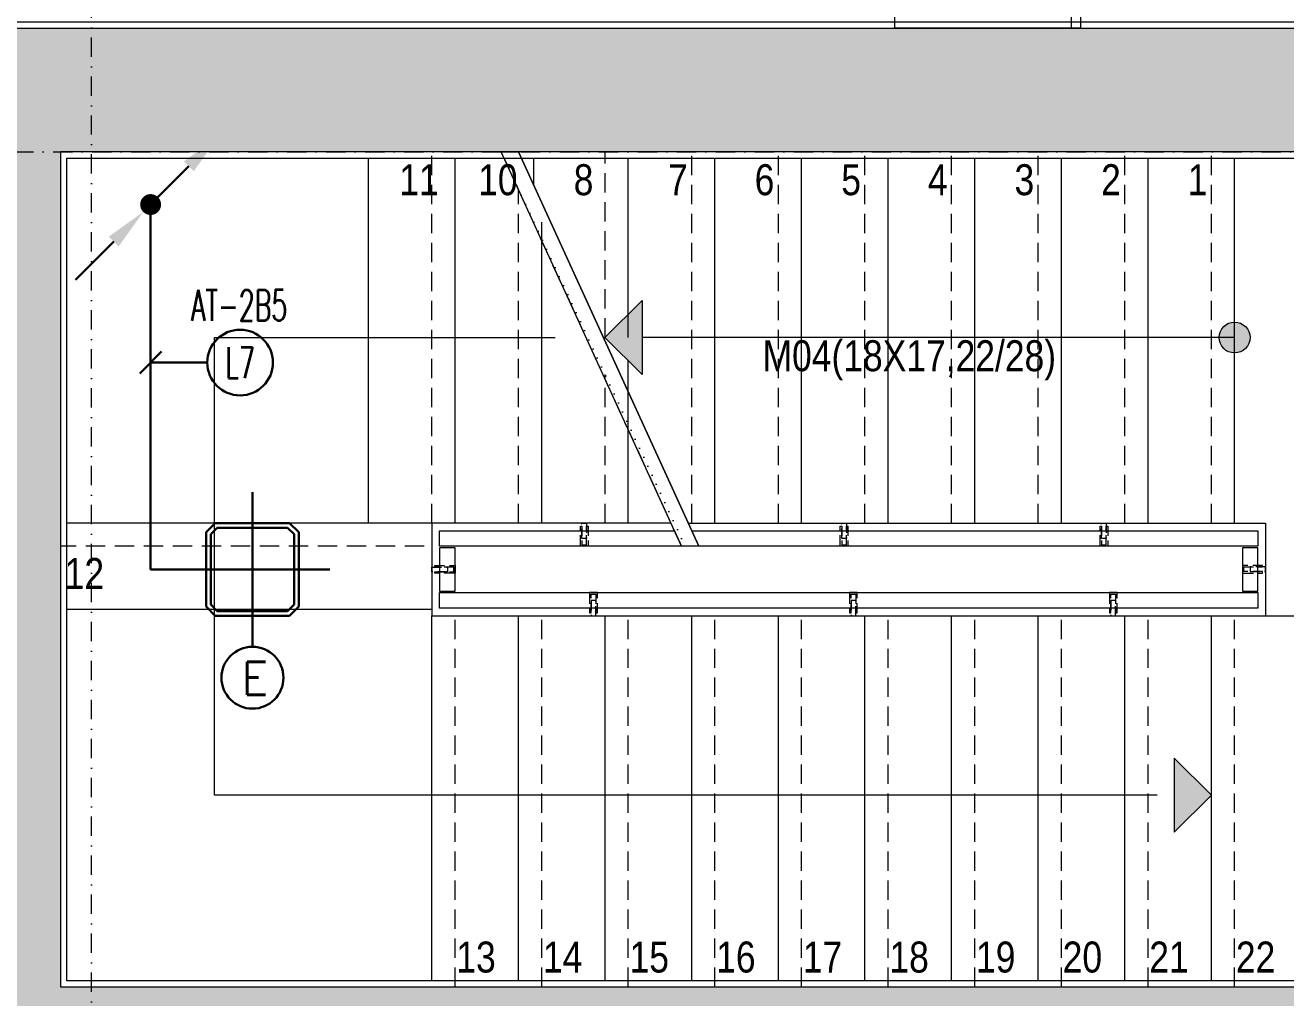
# Model space of a CAD drawing. Extents: x -1701 to 23780, y -363 to 7742.
# Drawn here: x 1201 to 1608.5, y 2511.5 to 2826 of the extents above; entities that cross this region are included whole.
import ezdxf
from ezdxf.enums import TextEntityAlignment as Align

# ---------------------------------------------------------------- set-up
doc = ezdxf.new("R2010")
doc.units = 0
doc.header["$LTSCALE"] = 25
doc.header["$MEASUREMENT"] = 0
for name, pattern in [('Audi$0$DASHDOT2', [0.5, 0.25, -0.125, 0, -0.125]), ('Audi$0$DOT2', [0.125, 0, -0.125]), ('Audi$0$HIDDEN', [0.375, 0.25, -0.125])]:
    doc.linetypes.add(name, pattern=pattern)
doc.layers.get('0').update_dxf_attribs({"color": 9, "lineweight": 9})
for name, color, linetype, lineweight in [('Audi$0$01', 8, 'Continuous', 9), ('Audi$0$06B', 8, 'Continuous', 9), ('Audi$0$09W', 8, 'Continuous', 9), ('Audi$0$10', 8, 'Continuous', 9), ('Audi$0$14', 8, 'Continuous', 9), ('Audi$0$19', 8, 'Continuous', 9), ('Audi$0$19D', 8, 'Audi$0$DOT2', 9), ('Audi$0$20', 8, 'Audi$0$DOT2', 9), ('Audi$0$21', 8, 'Continuous', 9), ('Audi$0$24', 8, 'Audi$0$DASHDOT2', 9), ('Audi$0$32-ekipman', 8, 'Continuous', 9), ('Audi$0$35', 8, 'Continuous', 9), ('E-2x18(W) PL DOWNLIGHT ARMATÜR (SIVAÜSTÜ)', 7, 'Continuous', 30), ('E-ACİL AYDINLATMA KİTİ', 7, 'Continuous', 30), ('E-AŞAĞIDAN GELİP YUKARIYA GİDEN HAT', 7, 'Continuous', 30), ('E-KABLO', 7, 'Continuous', 30), ('E-LINYE', 7, 'Continuous', 30)]:
    doc.layers.add(name, color=color, linetype=linetype, lineweight=lineweight)
doc.styles.add('Audi$0$MuuM_TEXT-STANDART', font='ARIALN.TTF')
doc.styles.add('E-YAZI', font='txttw.shx')

# ---------------------------------------------------------------- blocks, each defined once
blk = doc.blocks.new('Audi$0$A$C44297C4A')
at = {"linetype": 'Continuous', "lineweight": 0}
for p, q in [((0, 42.13), (38.62, 52.58)), ((43.5, 38.36), (38.62, 52.58)), ((2.95, 27.39), (0, 42.14)), ((2.95, 27.39), (43.5, 38.36)), ((43.5, 38.36), (45.54, 7.83)), ((35.33, 34.08), (42.12, 8.98)), ((17.96, 29.38), (24.74, 4.28)), ((23.75, 30.94), (30.53, 5.85)), ((29.54, 32.51), (36.32, 7.41)), ((2.95, 27.39), (16.58, 0)), ((12.16, 27.81), (18.95, 2.71)), ((16.23, 0.08), (45.19, 7.91)), ((16.58, 0), (45.54, 7.83))]:
    blk.add_line(p, q, dxfattribs=at)
blk = doc.blocks.new('Audi$0$p-mekanik_arackabul_ekran3')
for p, q in [((0, 0), (0, 60)), ((0, 60), (60, 60)), ((57, 60), (57, 0)), ((60, 60), (60, 0)), ((60, 0), (0, 0))]:
    blk.add_line(p, q)
at = {"rotation": 270}
blk.add_blockref('Audi$0$A$C44297C4A', (1.53, 55.12), dxfattribs=at)
blk = doc.blocks.new('Audi$0$p-mek. tesisat-zemin')
blk.add_lwpolyline([(125.92, -789), (185.92, -789), (185.92, -849), (125.92, -849)], close=True)
blk.add_blockref('Audi$0$p-mekanik_arackabul_ekran3', (125.92, -849))
blk = doc.blocks.new('Audi$0$P-AKS_AUDI')
at = {"layer": 'Audi$0$24'}
for points in [[(-3500, -2590), (-3500, 1250)], [(-3840, 0), (360, 0)]]:
    blk.add_lwpolyline(points, dxfattribs=at)
blk = doc.blocks.new('Audi$0$p-lama profili')
at = {"layer": 'Audi$0$20', "linetype": 'Audi$0$HIDDEN', "ltscale": 0.5}
blk.add_lwpolyline([(0.75, -0.45), (-0.75, -0.45), (-0.75, -6.5), (-1.25, -6.5), (-1.25, -0.45), (-1.25, -0.45), (-1.25, 0), (1.25, 0), (1.25, -0.45), (1.25, -0.45), (1.25, -6.5), (0.75, -6.5), (0.75, -0.45)], dxfattribs=at)
blk.add_lwpolyline([(-0.75, -2.5), (0.75, -2.5), (0.75, -7.5), (-0.75, -7.5)], close=True, dxfattribs=at)
blk = doc.blocks.new('Audi$0$p-zemin kat')
at = {"layer": 'Audi$0$09W'}
h = blk.add_hatch(dxfattribs=at)
h.set_pattern_fill('ANSI33', color=256, scale=25, style=0)
h.paths.add_polyline_path([(1222.5, 2515), (1757.5, 2515), (1757.5, 2430), (1962.5, 2430), (1962.5, 2390), (1717.5, 2390), (1717.5, 2475), (1212.5, 2475), (1212.5, 2390), (1162.5, 2390), (1162.5, 2515), (1162.5, 2825), (1962.5, 2825), (1962.5, 2785), (1212.5, 2785), (1212.5, 2515)])
at = {"layer": 'Audi$0$19'}
h = blk.add_hatch(color=256, dxfattribs=at)
h.dxf.hatch_style = 1
h.paths.add_polyline_path([(1400.44, 2737), (1400.44, 2713), (1388.42, 2725)])
h = blk.add_hatch(color=256, dxfattribs=at)
h.dxf.hatch_style = 1
edge = h.paths.add_edge_path()
edge.add_arc((1592, 2725), 5, 90, 450)
h = blk.add_hatch(color=256, dxfattribs=at)
h.dxf.hatch_style = 1
h.paths.add_polyline_path([(1572.48, 2589), (1572.48, 2565), (1584.5, 2577)])
at = {"layer": 'Audi$0$01'}
blk.add_lwpolyline([(1222.5, 2515), (1757.5, 2515), (1757.5, 2430), (1962.5, 2430), (1962.5, 2390), (1717.5, 2390), (1717.5, 2475), (1212.5, 2475), (1212.5, 2390), (1162.5, 2390), (1162.5, 2515), (1162.5, 2825), (1962.5, 2825), (1962.5, 2785), (1212.5, 2785), (1212.5, 2515)], close=True, dxfattribs=at)
at = {"layer": 'Audi$0$06B'}
for points in [[(1337.5, 2657.5), (1335, 2657.5), (1335, 2662.5), (1410.96, 2662.5), (1413.24, 2657.5), (1337.5, 2657.5), (1337.5, 2657.5)], [(1416.55, 2662.5), (1599.5, 2662.5), (1599.5, 2662.5), (1599.5, 2660), (1599.5, 2657.5), (1418.83, 2657.5), (1416.55, 2662.5)], [(1594.5, 2643), (1599.5, 2643), (1599.5, 2657), (1594.5, 2657), (1594.5, 2643)], [(1335, 2642.5), (1599.5, 2642.5), (1599.5, 2642.5), (1599.5, 2637.5), (1337.5, 2637.5), (1335, 2637.5), (1335, 2642.5)]]:
    blk.add_lwpolyline(points, dxfattribs=at)
blk.add_lwpolyline([(1340, 2643), (1340, 2657), (1335, 2657), (1335, 2643)], close=True, dxfattribs=at)
at = {"layer": 'Audi$0$14'}
blk.add_lwpolyline([(1964.5, 2580), (1964.5, 2657), (1945.5, 2657), (1945.5, 2627), (1759.5, 2627), (1759.5, 2657), (1740.5, 2657), (1740.5, 2517), (1214.5, 2517), (1214.5, 2783), (1740.5, 2783), (1740.5, 2763), (1759.5, 2763), (1759.5, 2783), (1945.5, 2783), (1945.5, 2763), (1964.5, 2763), (1964.5, 2827), (1184.5, 2827), (1184.5, 2870), (1182.5, 2870)], dxfattribs=at)
at = {"layer": 'Audi$0$19'}
for points in [[(1418.83, 2657.5), (1413.24, 2657.5), (1354.91, 2785), (1360.5, 2785), (1418.83, 2657.5)], [(1418.83, 2657.5), (1360.5, 2785)], [(1418.83, 2657.5), (1360.5, 2785)], [(1567, 2577), (1262.25, 2577), (1262.25, 2725), (1372.36, 2725)], [(1592, 2725), (1400.44, 2725), (1400.44, 2725)]]:
    blk.add_lwpolyline(points, dxfattribs=at)
at = {"layer": 'Audi$0$19', "linetype": 'Continuous'}
for points in [[(1312, 2665), (1312, 2783)], [(1312, 2665), (1312, 2783)], [(1340, 2665), (1340, 2783)], [(1396, 2725), (1396, 2783)], [(1415.37, 2665), (1564, 2665), (1564, 2783)], [(1424, 2665), (1424, 2783)], [(1452, 2665), (1452, 2783)], [(1452, 2665), (1592, 2665), (1592, 2783)], [(1480, 2665), (1592, 2665), (1592, 2783)], [(1480, 2665), (1592, 2665), (1592, 2783)], [(1480, 2665), (1480, 2783)], [(1508, 2665), (1508, 2783)], [(1536, 2665), (1536, 2783)], [(1368, 2665), (1368, 2762.31)], [(1396, 2665), (1396, 2717.44)], [(1330, 2665), (1214.5, 2665)], [(1409.86, 2665), (1332.5, 2665)], [(1332.5, 2665), (1332.5, 2635), (1342.5, 2635)], [(1592, 2665), (1602, 2665), (1602, 2635)], [(1332.5, 2517), (1332.5, 2635), (1612.5, 2635)], [(1360.5, 2517), (1360.5, 2635)], [(1388.5, 2517), (1388.5, 2635)], [(1416.5, 2517), (1416.5, 2635)], [(1444.5, 2517), (1444.5, 2635)], [(1472.5, 2517), (1472.5, 2635)], [(1500.5, 2517), (1500.5, 2635)], [(1528.5, 2517), (1528.5, 2635)], [(1556.5, 2517), (1556.5, 2635)], [(1584.5, 2517), (1584.5, 2635)]]:
    blk.add_lwpolyline(points, dxfattribs=at)
at = {"layer": 'Audi$0$19'}
for points in [[(1400.44, 2737), (1400.44, 2713), (1388.42, 2725)], [(1572.48, 2589), (1572.48, 2565), (1584.5, 2577)]]:
    blk.add_lwpolyline(points, close=True, dxfattribs=at)
blk.add_circle((1592, 2725), 5, dxfattribs=at)
blk.add_circle((1592, 2725), 5, dxfattribs=at)
at = {"layer": 'Audi$0$19D', "linetype": 'Audi$0$HIDDEN'}
for points in [[(1332.5, 2665), (1332.5, 2785)], [(1413.24, 2657.5), (1354.91, 2785)], [(1388.5, 2725), (1388.5, 2785)], [(1416.5, 2665), (1416.5, 2785)], [(1444.5, 2665), (1444.5, 2785)], [(1472.5, 2665), (1472.5, 2785)], [(1500.5, 2665), (1500.5, 2785)], [(1528.5, 2665), (1528.5, 2785)], [(1556.5, 2665), (1556.5, 2785)], [(1584.5, 2665), (1584.5, 2785)], [(1360.5, 2665), (1360.5, 2773.02)], [(1388.5, 2665), (1388.5, 2713.02)], [(1330, 2657.5), (1212.5, 2657.5)], [(1340, 2515), (1340, 2635)], [(1368, 2515), (1368, 2635)], [(1396, 2515), (1396, 2635)], [(1424, 2515), (1424, 2635)], [(1452, 2515), (1452, 2635)], [(1480, 2515), (1480, 2635)], [(1508, 2515), (1508, 2635)], [(1536, 2515), (1536, 2635)], [(1564, 2515), (1564, 2635)], [(1592, 2515), (1592, 2635)]]:
    blk.add_lwpolyline(points, dxfattribs=at)
at = {"layer": 'Audi$0$19D'}
blk.add_lwpolyline([(1413.24, 2660), (1354.91, 2785)], dxfattribs=at)
for p, rotation in [((1381.75, 2657.5), 180), ((1465.75, 2657.5), 180), ((1549.75, 2657.5), 180), ((1340, 2650), 270)]:
    blk.add_blockref('Audi$0$p-lama profili', p, dxfattribs=dict(rotation=rotation))
at = {"xscale": -1, "rotation": 90}
blk.add_blockref('Audi$0$p-lama profili', (1594.5, 2650.07), dxfattribs=at)
at = {"xscale": -1}
for p in [(1384.75, 2642.5), (1468.75, 2642.5), (1552.75, 2642.5)]:
    blk.add_blockref('Audi$0$p-lama profili', p, dxfattribs=at)
at = {"layer": 'Audi$0$24'}
blk.add_blockref('Audi$0$P-AKS_AUDI', (4722.5, 2785), dxfattribs=at)
at = {"layer": 'Audi$0$21', "color": 250, "insert": (1486.84, 2711.1), "char_height": 10, "attachment_point": 8, "style": 'Audi$0$MuuM_TEXT-STANDART'}
blk.add_mtext('M04(18X17,22/28)', dxfattribs=at)
blk = doc.blocks.new('Audi')
at = {"layer": 'Audi$0$19', "linetype": 'Continuous'}
blk.add_lwpolyline([(1365.5, 2774.07), (1365.5, 2783)], dxfattribs=at)
at = {"layer": 'Audi$0$35'}
for points in [[(1340, 2665), (1312, 2665), (1312, 2783)], [(1340, 2665), (1312, 2665), (1312, 2783)], [(1332.5, 2637), (1214.5, 2637)]]:
    blk.add_lwpolyline(points, dxfattribs=at)
at = {"layer": 'Audi$0$10'}
blk.add_blockref('Audi$0$p-zemin kat', (0, 0), dxfattribs=at)
at = {"layer": 'Audi$0$32-ekipman'}
blk.add_blockref('Audi$0$p-mek. tesisat-zemin', (1356.21, 3674), dxfattribs=at)
at = {"layer": 'Audi$0$21', "style": 'Audi$0$MuuM_TEXT-STANDART'}
for s, p in [('11', (1321.96, 2771.03)), ('10', (1347.46, 2771.03)), ('8', (1378.35, 2771.03)), ('7', (1408.85, 2771.03)), ('6', (1436.85, 2771.03)), ('5', (1464.85, 2771.03)), ('4', (1492.85, 2771.03)), ('3', (1520.85, 2771.03)), ('2', (1548.85, 2771.03)), ('1', (1576.85, 2771.03)), ('12', (1213.8, 2643.71)), ('13', (1340.41, 2519.65)), ('14', (1368.41, 2519.65)), ('15', (1396.41, 2519.65)), ('16', (1424.41, 2519.65)), ('17', (1452.41, 2519.65)), ('18', (1480.41, 2519.65)), ('19', (1508.41, 2519.65)), ('20', (1536.41, 2519.65)), ('21', (1564.41, 2519.65)), ('22', (1592.41, 2519.65))]:
    blk.add_text(s, height=10, dxfattribs=at).set_placement(p)
blk = doc.blocks.new('100_2x18(W) PL DOWNLIGHT ARMATÜR (SIVAÜSTÜ)')
at = {"layer": 'E-2x18(W) PL DOWNLIGHT ARMATÜR (SIVAÜSTÜ)', "color": 4, "ltscale": 0.4}
for q in [(0, 25), (0, 25), (-25, 0), (-25, 0), (0, -25), (25, 0), (0, -25), (25, 0)]:
    blk.add_line((0, 0), q, dxfattribs=at)
at = {"layer": 'E-2x18(W) PL DOWNLIGHT ARMATÜR (SIVAÜSTÜ)', "color": 4}
for p, q in [((-12, 15), (-15, 12)), ((-11.38, 13.5), (-13.5, 11.38)), ((12, 15), (-12, 15)), ((11.38, 13.5), (-11.38, 13.5)), ((13.5, 11.38), (11.38, 13.5)), ((15, 12), (12, 15)), ((-15, 12), (-15, -12)), ((-13.5, 11.38), (-13.5, -11.38)), ((13.5, -11.38), (13.5, 11.38)), ((15, -12), (15, 12)), ((-15, -12), (-12, -15)), ((-13.5, -11.38), (-11.38, -13.5)), ((11.38, -13.5), (13.5, -11.38)), ((12, -15), (15, -12)), ((-12, -15), (12, -15)), ((-11.38, -13.5), (11.38, -13.5))]:
    blk.add_line(p, q, dxfattribs=at)
blk = doc.blocks.new('100_AŞAĞIDAN GELİP YUKARIYA GİDEN HAT')
at = {"layer": 'E-AŞAĞIDAN GELİP YUKARIYA GİDEN HAT', "color": 3, "linetype": 'Continuous'}
for p, q in [((2.472, 2.471), (0, 0)), ((-2.389, -2.382), (-4.861, -4.853))]:
    blk.add_line(p, q, dxfattribs=at)
at = {"layer": 'E-AŞAĞIDAN GELİP YUKARIYA GİDEN HAT', "color": 4, "linetype": 'Continuous', "const_width": 0.675}
blk.add_lwpolyline([(0.338, 0, 1), (-0.338, 0, 1)], format="xyb", close=True, dxfattribs=at)
at = {"layer": 'E-AŞAĞIDAN GELİP YUKARIYA GİDEN HAT', "color": 3, "linetype": 'Continuous'}
for points in [[(2.154, 2.789), (2.79, 2.152), (4.382, 4.379)], [(-2.707, -2.064), (-2.071, -2.7), (-0.479, -0.474)]]:
    blk.add_solid(points, dxfattribs=at)
blk = doc.blocks.new('100_ACİL AYDINLATMA KİTİ')
at = {"layer": 'E-ACİL AYDINLATMA KİTİ', "color": 3}
blk.add_circle((0, 0), 1.251, dxfattribs=at)
at = {"layer": 'E-ACİL AYDINLATMA KİTİ', "color": 3, "style": 'E-YAZI'}
blk.add_text('E', height=1.34, dxfattribs=at).set_placement((-0.448, -0.694))

msp = doc.modelspace()

# ---------------------------------------------------------------- linework, layer by layer
at = {"layer": 'E-KABLO', "color": 6}
for p in [(1241.58, 2767.7), (1249.5, 2650)]:
    msp.add_line(p, (1241.58, 2650), dxfattribs=at)
at = {"layer": 'E-LINYE', "color": 7, "linetype": 'Continuous'}
for p, q in [((1238.05, 2713.36), (1245.12, 2720.44)), ((1259.9, 2716.9), (1241.58, 2716.9))]:
    msp.add_line(p, q, dxfattribs=at)
msp.add_circle((1270.51, 2716.9), 10.61, dxfattribs=at)

# ---------------------------------------------------------------- block references
at = {"color": 6}
msp.add_blockref('Audi', (0, 0), dxfattribs=at)
at = {"layer": 'E-2x18(W) PL DOWNLIGHT ARMATÜR (SIVAÜSTÜ)', "color": 6}
msp.add_blockref('100_2x18(W) PL DOWNLIGHT ARMATÜR (SIVAÜSTÜ)', (1274.5, 2650), dxfattribs=at)
at = {"layer": 'E-ACİL AYDINLATMA KİTİ', "xscale": 8, "yscale": 8, "zscale": 8}
msp.add_blockref('100_ACİL AYDINLATMA KİTİ', (1274.5, 2614.99), dxfattribs=at)
at = {"layer": 'E-AŞAĞIDAN GELİP YUKARIYA GİDEN HAT', "xscale": -5, "yscale": 5, "zscale": 5, "rotation": 270}
msp.add_blockref('100_AŞAĞIDAN GELİP YUKARIYA GİDEN HAT', (1241.58, 2768), dxfattribs=at)

# ---------------------------------------------------------------- texts
at = {"layer": 'E-LINYE', "color": 3, "linetype": 'Continuous', "style": 'E-YAZI', "width": 0.6}
for s, p in [('AT-2B5', (1270.2, 2735.41)), ('L7', (1270.51, 2716.9))]:
    msp.add_text(s, height=10, dxfattribs=at).set_placement(p, align=Align.MIDDLE_CENTER)

doc.saveas('drawing.dxf')
